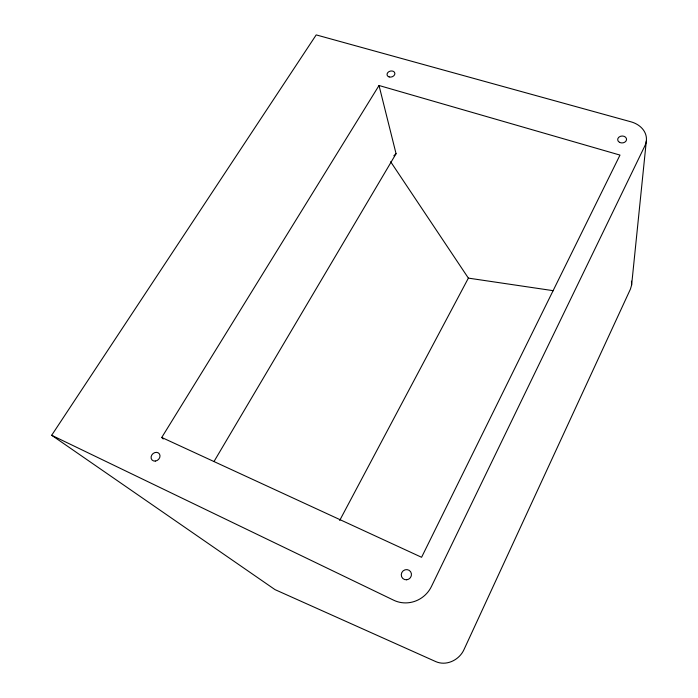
<?xml version="1.0" encoding="UTF-8"?>
<svg xmlns="http://www.w3.org/2000/svg" width="698" height="698" viewBox="0 0 698 698"><rect width="100%" height="100%" fill="white"/><g stroke="black" fill="none" stroke-linecap="round" stroke-linejoin="round"><path stroke-width="1.05" d="M51.678 435.273L393.698 600.219A28.33 27.362 -46 0 0 431.443 586.486L644.847 145.908A24.238 18.907 -3.3 0 0 630.879 121.792L316.211 34.9L51.678 435.273L275.003 589.618L435.857 661.643C446.58 666.302 459.301 659.942 463.961 649.664L630.434 289.103L631.62 285.063L646.322 141.04M339.682 520.472L468.375 278.118L390.653 161.735M214.138 461.282L396.063 153.7L379.023 85.496L619.99 155.087L421.583 557.283L161.744 437.463L379.023 85.496M393.855 155.776L396.063 153.7M468.375 278.118L553.357 290.7M161.744 437.463L163.245 439.016M631.472 281.137L631.62 285.063M389.17 76.946A3.987 3.001 -15.4 0 0 394.876 73.421A3.987 3.001 -15.4 0 0 388.821 71.711A3.987 3.001 -15.4 0 0 389.17 76.946M406.664 579.785A5.191 5.017 -46 0 0 410.625 571.741A5.191 5.017 -46 0 0 401.804 572.569A5.191 5.017 -46 0 0 406.664 579.785M619.492 142.331A4.441 3.464 -3.4 0 0 626.534 139.757A4.441 3.464 -3.4 0 0 620.339 136.346A4.441 3.464 -3.4 0 0 619.492 142.331M155.279 461.081A4.799 4.031 -41.5 0 0 159.545 454.119A4.799 4.031 -41.5 0 0 151.806 454.983A4.799 4.031 -41.5 0 0 155.279 461.081"/></g></svg>
